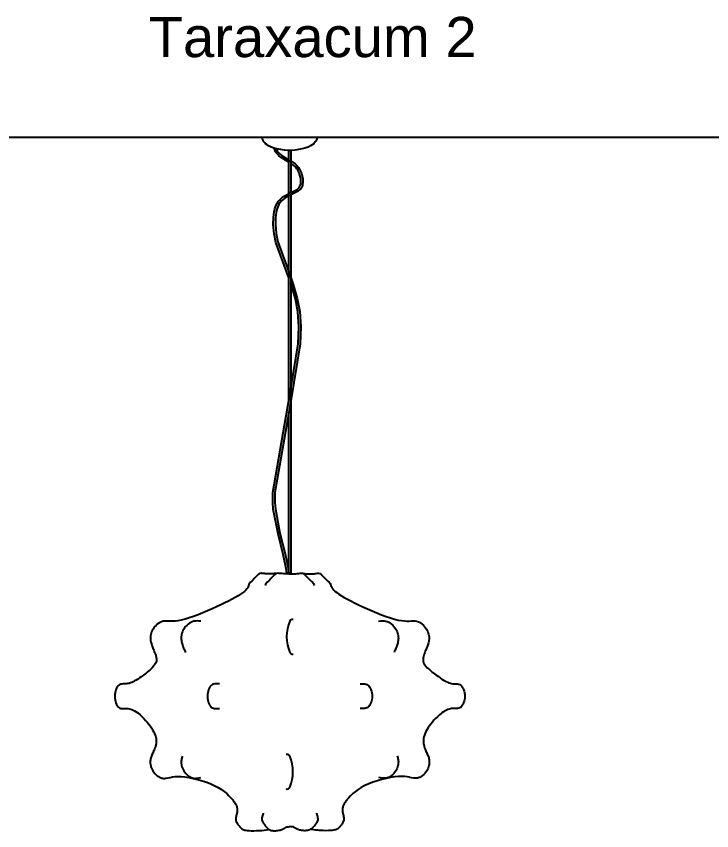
# Model space of a CAD drawing. Header units: millimetres. Extents: x 112 to 8820, y -2365 to 5002.
# Drawn here: x 5100 to 6828, y 2947 to 4972 of the extents above; entities that cross this region are included whole.
import ezdxf

# ---------------------------------------------------------------- set-up
doc = ezdxf.new("R2010")
doc.units = ezdxf.units.MM
doc.layers.add('FLOS', color=30, linetype='Continuous')
doc.styles.get("Standard").update_dxf_attribs({"font": 'arial.ttf'})

# ---------------------------------------------------------------- blocks, each defined once
blk = doc.blocks.new('TARAXACUM_2_EL')
for p, q in [((-6.8, 172.15), (-6.83, 172.45)), ((-6.83, 172.45), (-6.6, 172.45)), ((-6.78, 172.01), (-6.8, 172.15)), ((-6.6, 172.45), (-5.92, 172.45)), ((-5.92, 172.45), (-4.84, 172.45)), ((-4.84, 172.45), (-3.44, 172.45)), ((-3.44, 172.45), (-1.8, 172.45)), ((-1.8, 172.45), (-0.05, 172.45)), ((-0.05, 172.45), (1.71, 172.45)), ((1.71, 172.45), (3.34, 172.45)), ((3.34, 172.45), (4.74, 172.45)), ((4.74, 172.45), (5.82, 172.45)), ((5.82, 172.45), (6.5, 172.45)), ((6.5, 172.45), (6.73, 172.45)), ((6.7, 172.15), (6.68, 172.01)), ((6.73, 172.45), (6.7, 172.15)), ((-6.69, 171.74), (-6.78, 172.01)), ((-6.58, 171.48), (-6.69, 171.74)), ((-6.42, 171.24), (-6.58, 171.48)), ((-6.24, 171.02), (-6.42, 171.24)), ((-6.03, 170.81), (-6.24, 171.02)), ((-5.67, 170.52), (-6.03, 170.81)), ((-5.26, 170.27), (-5.67, 170.52)), ((-4.64, 169.97), (-5.26, 170.27)), ((5.16, 170.27), (4.54, 169.97)), ((5.57, 170.52), (5.16, 170.27)), ((5.93, 170.81), (5.57, 170.52)), ((6.14, 171.02), (5.93, 170.81)), ((6.33, 171.24), (6.14, 171.02)), ((6.48, 171.48), (6.33, 171.24)), ((6.6, 171.74), (6.48, 171.48)), ((6.68, 172.01), (6.6, 171.74)), ((-3.92, 169.72), (-4.64, 169.97)), ((-3.76, 169.25), (-3.92, 169.72)), ((-3.34, 169.56), (-3.92, 169.72)), ((-3.55, 168.82), (-3.76, 169.25)), ((-3.3, 168.44), (-3.55, 168.82)), ((-3.01, 168.09), (-3.3, 168.44)), ((-2.69, 167.79), (-3.01, 168.09)), ((0.22, 169.16), (-0.27, 169.16)), ((1.22, 169.21), (0.22, 169.16)), ((0.22, 169.16), (0.22, 166.52)), ((2.63, 169.41), (1.22, 169.21)), ((3.7, 169.68), (2.63, 169.41)), ((4.54, 169.97), (3.7, 169.68)), ((-2.18, 167.38), (-2.69, 167.79)), ((-0.68, 166.48), (-2.18, 167.38)), ((-0.27, 166.23), (-0.68, 166.48)), ((-0.27, 166.82), (-0.27, 166.23)), ((-0.27, 158.4), (-0.27, 166.23)), ((0.22, 166.52), (0.73, 166.21)), ((0.22, 166.52), (0.22, 165.93)), ((0.73, 166.21), (1.3, 165.78)), ((1.3, 165.78), (1.82, 165.29)), ((1.82, 165.29), (2.14, 164.9)), ((2.14, 164.9), (2.43, 164.47)), ((2.43, 164.47), (2.69, 163.99)), ((2.69, 163.99), (2.9, 163.45)), ((2.9, 163.45), (3.08, 162.85)), ((3.08, 162.85), (3.2, 162.19)), ((3.2, 162.19), (3.26, 161.54)), ((2.95, 160.01), (2.84, 159.81)), ((3.05, 160.22), (2.95, 160.01)), ((3.13, 160.45), (3.05, 160.22)), ((3.19, 160.7), (3.13, 160.45)), ((3.25, 161.23), (3.19, 160.7)), ((3.26, 161.54), (3.25, 161.23)), ((-1.54, 157.69), (-0.86, 158.1)), ((-0.86, 158.1), (-0.27, 158.4)), ((0.22, 158.65), (-0.27, 158.4)), ((0.22, 158.09), (-0.27, 157.84)), ((2.06, 159.02), (0.22, 158.09)), ((0.22, 158.09), (0.22, 137.56)), ((2.41, 159.3), (2.06, 159.02)), ((2.7, 159.62), (2.41, 159.3)), ((2.84, 159.81), (2.7, 159.62)), ((-3.45, 155.35), (-3.14, 155.96)), ((-3.14, 155.96), (-2.79, 156.5)), ((-2.79, 156.5), (-2.4, 156.96)), ((-2.4, 156.96), (-1.98, 157.35)), ((-1.98, 157.35), (-1.54, 157.69)), ((-3.91, 153.83), (-3.7, 154.64)), ((-3.7, 154.64), (-3.45, 155.35)), ((-4.1, 150.74), (-4.08, 152.42)), ((-4.08, 152.42), (-3.91, 153.83)), ((-3.88, 148.42), (-4.1, 150.74)), ((-3.45, 146.24), (-3.88, 148.42)), ((-0.27, 137.44), (-3.45, 146.24)), ((-0.27, 138.91), (-0.27, 137.44)), ((-0.27, 106.97), (-0.27, 137.44)), ((0.22, 137.56), (0.85, 135.82)), ((0.22, 137.56), (0.22, 136.09)), ((0.85, 135.82), (1.86, 132.34)), ((1.86, 132.34), (2.46, 129.05)), ((2.46, 129.05), (2.74, 125.31)), ((2.74, 125.31), (2.61, 121.02)), ((2.61, 121.02), (0.22, 106.87)), ((0.22, 109.88), (-0.27, 106.97)), ((-1.31, 100.79), (-0.27, 106.97)), ((0.22, 106.87), (-0.27, 103.97)), ((0.22, 106.87), (0.22, 63.85)), ((-4.2, 84.12), (-1.31, 100.79)), ((-4.24, 81.6), (-4.2, 84.12)), ((-4.1, 79.91), (-4.24, 81.6)), ((-2.93, 73.82), (-4.1, 79.91)), ((-1.63, 68.7), (-2.93, 73.82)), ((-0.86, 64.77), (-1.63, 68.7)), ((-8.5, 63.05), (-8.82, 62.73)), ((-8.18, 63.38), (-8.5, 63.05)), ((-7.86, 63.7), (-8.18, 63.38)), ((-7.54, 63.93), (-7.86, 63.7)), ((-7.47, 63.95), (-7.54, 63.93)), ((-7.13, 64), (-7.47, 63.95)), ((-7.12, 64), (-7.13, 64)), ((-7.13, 64), (-7.13, 64)), ((-6.93, 63.98), (-7.12, 64)), ((-6.6, 63.94), (-6.93, 63.98)), ((-6.35, 63.92), (-6.6, 63.94)), ((-6.26, 63.91), (-6.35, 63.92)), ((-6.15, 63.9), (-6.26, 63.91)), ((-5.89, 63.88), (-6.15, 63.9)), ((-5.62, 63.86), (-5.89, 63.88)), ((-5.36, 63.85), (-5.62, 63.86)), ((-5.1, 63.84), (-5.36, 63.85)), ((-4.84, 63.85), (-5.1, 63.84)), ((-4.57, 63.86), (-4.84, 63.85)), ((-4.36, 63.06), (-4.68, 62.73)), ((-4.31, 63.88), (-4.57, 63.86)), ((-4.04, 63.38), (-4.36, 63.06)), ((-4.05, 63.9), (-4.31, 63.88)), ((-3.79, 63.92), (-4.05, 63.9)), ((-3.72, 63.7), (-4.04, 63.38)), ((-3.53, 63.95), (-3.79, 63.92)), ((-3.39, 63.93), (-3.72, 63.7)), ((-3.27, 63.98), (-3.53, 63.95)), ((-3.32, 63.95), (-3.39, 63.93)), ((-2.98, 64), (-3.32, 63.95)), ((-2.98, 64), (-3.27, 63.98)), ((-2.97, 64), (-2.98, 64)), ((-2.98, 64), (-2.98, 64)), ((-2.79, 63.98), (-2.98, 64)), ((-2.98, 64), (-2.98, 64)), ((-2.98, 64), (-2.98, 64)), ((-2.63, 63.98), (-2.97, 64)), ((-2.26, 63.95), (-2.63, 63.98)), ((-1.9, 63.92), (-2.26, 63.95)), ((-1.52, 63.9), (-1.9, 63.92)), ((-1.15, 63.88), (-1.52, 63.9)), ((-0.78, 63.86), (-1.15, 63.88)), ((-0.76, 63.86), (-0.86, 64.77)), ((-0.41, 63.85), (-0.78, 63.86)), ((-0.27, 63.85), (-0.41, 63.85)), ((-0.27, 63.9), (0.22, 63.9)), ((0.22, 63.85), (0.37, 63.85)), ((0.37, 63.85), (0.74, 63.86)), ((0.74, 63.86), (1.11, 63.88)), ((1.11, 63.88), (1.48, 63.9)), ((1.48, 63.9), (1.85, 63.93)), ((1.85, 63.93), (2.22, 63.95)), ((2.22, 63.95), (2.59, 63.99)), ((2.59, 63.99), (2.93, 64)), ((2.75, 63.99), (2.94, 64)), ((2.93, 64), (2.93, 64)), ((2.93, 64), (2.94, 64)), ((2.94, 64), (3.23, 63.99)), ((2.94, 64), (2.94, 64)), ((2.94, 64), (2.94, 64)), ((2.94, 64), (3.28, 63.95)), ((3.23, 63.99), (3.49, 63.95)), ((3.28, 63.95), (3.35, 63.93)), ((3.35, 63.93), (3.68, 63.7)), ((3.49, 63.95), (3.75, 63.93)), ((3.68, 63.7), (4, 63.38)), ((3.75, 63.93), (4.01, 63.9)), ((4, 63.38), (4.32, 63.06)), ((4.01, 63.9), (4.27, 63.88)), ((4.27, 63.88), (4.53, 63.86)), ((4.32, 63.06), (4.64, 62.73)), ((4.53, 63.86), (4.79, 63.85)), ((4.79, 63.85), (5.06, 63.85)), ((5.06, 63.85), (5.32, 63.85)), ((5.32, 63.85), (5.58, 63.86)), ((5.58, 63.86), (5.84, 63.88)), ((5.84, 63.88), (6.11, 63.9)), ((6.11, 63.9), (6.22, 63.91)), ((6.22, 63.91), (6.31, 63.92)), ((6.31, 63.92), (6.56, 63.95)), ((6.56, 63.95), (6.89, 63.99)), ((6.89, 63.99), (7.08, 64)), ((7.08, 64), (7.08, 64)), ((7.08, 64), (7.09, 64)), ((7.09, 64), (7.42, 63.95)), ((7.42, 63.95), (7.49, 63.93)), ((7.49, 63.93), (7.82, 63.7)), ((7.82, 63.7), (8.14, 63.38)), ((8.14, 63.38), (8.46, 63.06)), ((8.46, 63.06), (8.78, 62.73)), ((-10.27, 60.84), (-10.33, 60.67)), ((-10.23, 60.93), (-10.27, 60.84)), ((-10.16, 61.18), (-10.23, 60.93)), ((-10.04, 61.45), (-10.16, 61.18)), ((-9.78, 61.75), (-10.04, 61.45)), ((-9.46, 62.08), (-9.78, 61.75)), ((-9.14, 62.4), (-9.46, 62.08)), ((-8.82, 62.73), (-9.14, 62.4)), ((-6.02, 61.19), (-6.09, 60.93)), ((-5.89, 61.45), (-6.02, 61.19)), ((-5.64, 61.76), (-5.89, 61.45)), ((-5.32, 62.08), (-5.64, 61.76)), ((-5, 62.41), (-5.32, 62.08)), ((-4.68, 62.73), (-5, 62.41)), ((4.64, 62.73), (4.96, 62.41)), ((4.96, 62.41), (5.28, 62.08)), ((5.28, 62.08), (5.6, 61.76)), ((5.6, 61.76), (5.85, 61.45)), ((5.85, 61.45), (5.98, 61.19)), ((5.98, 61.19), (6.05, 60.94)), ((8.78, 62.73), (9.1, 62.41)), ((9.1, 62.41), (9.42, 62.08)), ((9.42, 62.08), (9.74, 61.76)), ((9.74, 61.76), (10, 61.45)), ((10, 61.45), (10.12, 61.19)), ((10.12, 61.19), (10.19, 60.94)), ((10.19, 60.94), (10.23, 60.85)), ((10.23, 60.85), (10.29, 60.68)), ((-12.24, 58.8), (-12.86, 58.41)), ((-11.72, 59.17), (-12.24, 58.8)), ((-11.3, 59.5), (-11.72, 59.17)), ((-10.97, 59.81), (-11.3, 59.5)), ((-10.71, 60.1), (-10.97, 59.81)), ((-10.54, 60.31), (-10.71, 60.1)), ((-10.5, 60.37), (-10.54, 60.31)), ((-10.49, 60.39), (-10.5, 60.37)), ((-10.45, 60.47), (-10.49, 60.39)), ((-10.43, 60.49), (-10.45, 60.47)), ((-10.37, 60.61), (-10.43, 60.49)), ((-10.34, 60.65), (-10.37, 60.61)), ((-10.33, 60.67), (-10.34, 60.65)), ((10.29, 60.68), (10.3, 60.65)), ((10.3, 60.65), (10.33, 60.61)), ((10.33, 60.61), (10.4, 60.49)), ((10.4, 60.49), (10.41, 60.47)), ((10.41, 60.47), (10.45, 60.39)), ((10.45, 60.39), (10.47, 60.37)), ((10.47, 60.37), (10.51, 60.32)), ((10.51, 60.32), (10.67, 60.11)), ((10.67, 60.11), (10.93, 59.82)), ((10.93, 59.82), (11.26, 59.51)), ((11.26, 59.51), (11.69, 59.18)), ((11.69, 59.18), (12.21, 58.81)), ((12.21, 58.81), (12.82, 58.42)), ((-15.2, 57.1), (-16.13, 56.62)), ((-14.34, 57.55), (-15.2, 57.1)), ((-13.56, 57.99), (-14.34, 57.55)), ((-12.86, 58.41), (-13.56, 57.99)), ((12.82, 58.42), (13.52, 58)), ((13.52, 58), (14.3, 57.56)), ((14.3, 57.56), (15.16, 57.11)), ((15.16, 57.11), (16.1, 56.63)), ((-19.31, 55.13), (-20.47, 54.63)), ((-18.19, 55.63), (-19.31, 55.13)), ((-17.13, 56.13), (-18.19, 55.63)), ((-16.13, 56.62), (-17.13, 56.13)), ((16.1, 56.63), (17.1, 56.14)), ((17.1, 56.14), (18.16, 55.65)), ((18.16, 55.65), (19.28, 55.14)), ((19.28, 55.14), (20.43, 54.64)), ((-25.03, 52.89), (-26.05, 52.58)), ((-23.94, 53.26), (-25.03, 52.89)), ((-22.81, 53.68), (-23.94, 53.26)), ((-21.64, 54.14), (-22.81, 53.68)), ((-20.47, 54.63), (-21.64, 54.14)), ((20.43, 54.64), (21.61, 54.15)), ((21.61, 54.15), (22.77, 53.69)), ((22.77, 53.69), (23.91, 53.27)), ((23.91, 53.27), (25, 52.91)), ((25, 52.91), (26.02, 52.6)), ((-33.53, 50.74), (-33.78, 50.42)), ((-33.24, 51.05), (-33.53, 50.74)), ((-32.93, 51.33), (-33.24, 51.05)), ((-32.59, 51.58), (-32.93, 51.33)), ((-32.23, 51.79), (-32.59, 51.58)), ((-31.86, 51.95), (-32.23, 51.79)), ((-31.47, 52.07), (-31.86, 51.95)), ((-31.08, 52.12), (-31.47, 52.07)), ((-30.66, 52.13), (-31.08, 52.12)), ((-30.21, 52.12), (-30.66, 52.13)), ((-29.71, 52.11), (-30.21, 52.12)), ((-29.15, 52.1), (-29.71, 52.11)), ((-28.52, 52.13), (-29.15, 52.1)), ((-27.8, 52.21), (-28.52, 52.13)), ((-26.98, 52.35), (-27.8, 52.21)), ((-26.05, 52.58), (-26.98, 52.35)), ((-25.9, 50.75, 5.41), (-26.15, 50.43, 5.41)), ((-25.61, 51.05, 5.41), (-25.9, 50.75, 5.41)), ((-25.3, 51.33, 5.41), (-25.61, 51.05, 5.41)), ((-24.96, 51.58, 5.41), (-25.3, 51.33, 5.41)), ((-24.6, 51.79, 5.41), (-24.96, 51.58, 5.41)), ((-24.23, 51.96, 5.41), (-24.6, 51.79, 5.41)), ((-23.84, 52.07, 5.41), (-24.23, 51.96, 5.41)), ((-23.45, 52.13, 5.41), (-23.84, 52.07, 5.41)), ((-23.03, 52.14, 5.41), (-23.45, 52.13, 5.41)), ((-22.58, 52.13, 5.41), (-23.03, 52.14, 5.41)), ((-22.08, 52.11, 5.41), (-22.58, 52.13, 5.41)), ((22.04, 52.12, 5.41), (22.54, 52.14, 5.41)), ((22.54, 52.14, 5.41), (22.99, 52.15, 5.41)), ((22.99, 52.15, 5.41), (23.41, 52.14, 5.41)), ((23.41, 52.14, 5.41), (23.81, 52.09, 5.41)), ((23.81, 52.09, 5.41), (24.19, 51.97, 5.41)), ((24.19, 51.97, 5.41), (24.57, 51.81, 5.41)), ((24.57, 51.81, 5.41), (24.93, 51.6, 5.41)), ((24.93, 51.6, 5.41), (25.26, 51.35, 5.41)), ((25.26, 51.35, 5.41), (25.58, 51.07, 5.41)), ((25.58, 51.07, 5.41), (25.86, 50.76, 5.41)), ((25.86, 50.76, 5.41), (26.12, 50.45, 5.41)), ((26.02, 52.6), (26.95, 52.37)), ((26.95, 52.37), (27.76, 52.22)), ((27.76, 52.22), (28.48, 52.15)), ((28.48, 52.15), (29.11, 52.12)), ((29.11, 52.12), (29.67, 52.12)), ((29.67, 52.12), (30.17, 52.14)), ((30.17, 52.14), (30.63, 52.15)), ((30.63, 52.15), (31.04, 52.14)), ((31.04, 52.14), (31.44, 52.09)), ((31.44, 52.09), (31.82, 51.97)), ((31.82, 51.97), (32.2, 51.81)), ((32.2, 51.81), (32.56, 51.6)), ((32.56, 51.6), (32.89, 51.35)), ((32.89, 51.35), (33.21, 51.07)), ((33.21, 51.07), (33.49, 50.76)), ((33.49, 50.76), (33.75, 50.45)), ((-34.53, 48.8), (-34.59, 48.48)), ((-34.45, 49.12), (-34.53, 48.8)), ((-34.34, 49.45), (-34.45, 49.12)), ((-34.19, 49.77), (-34.34, 49.45)), ((-34, 50.1), (-34.19, 49.77)), ((-33.78, 50.42), (-34, 50.1)), ((-26.9, 48.81, 5.41), (-26.96, 48.49, 5.41)), ((-26.82, 49.13, 5.41), (-26.9, 48.81, 5.41)), ((-26.71, 49.45, 5.41), (-26.82, 49.13, 5.41)), ((-26.56, 49.78, 5.41), (-26.71, 49.45, 5.41)), ((-26.37, 50.1, 5.41), (-26.56, 49.78, 5.41)), ((-26.15, 50.43, 5.41), (-26.37, 50.1, 5.41)), ((26.12, 50.45, 5.41), (26.34, 50.12, 5.41)), ((26.34, 50.12, 5.41), (26.53, 49.79, 5.41)), ((26.53, 49.79, 5.41), (26.67, 49.47, 5.41)), ((26.67, 49.47, 5.41), (26.79, 49.14, 5.41)), ((26.79, 49.14, 5.41), (26.87, 48.82, 5.41)), ((26.87, 48.82, 5.41), (26.93, 48.51, 5.41)), ((33.75, 50.45), (33.97, 50.12)), ((33.97, 50.12), (34.16, 49.79)), ((34.16, 49.79), (34.3, 49.47)), ((34.3, 49.47), (34.42, 49.14)), ((34.42, 49.14), (34.5, 48.82)), ((34.5, 48.82), (34.56, 48.51)), ((-34.62, 48.17), (-34.63, 47.87)), ((-34.63, 47.87), (-34.62, 47.57)), ((-34.59, 48.48), (-34.62, 48.17)), ((-34.62, 47.57), (-34.59, 47.28)), ((-34.59, 47.28), (-34.54, 46.99)), ((-34.54, 46.99), (-34.48, 46.72)), ((-34.48, 46.72), (-34.41, 46.44)), ((-26.99, 48.18, 5.41), (-27, 47.87, 5.41)), ((-27, 47.87, 5.41), (-26.99, 47.57, 5.41)), ((-26.96, 48.49, 5.41), (-26.99, 48.18, 5.41)), ((-26.99, 47.57, 5.41), (-26.96, 47.28, 5.41)), ((-26.96, 47.28, 5.41), (-26.91, 47, 5.41)), ((-26.91, 47, 5.41), (-26.85, 46.72, 5.41)), ((-26.85, 46.72, 5.41), (-26.78, 46.45, 5.41)), ((26.82, 46.74, 5.41), (26.75, 46.47, 5.41)), ((26.88, 47.02, 5.41), (26.82, 46.74, 5.41)), ((26.93, 47.3, 5.41), (26.88, 47.02, 5.41)), ((26.93, 48.51, 5.41), (26.96, 48.19, 5.41)), ((26.96, 47.59, 5.41), (26.93, 47.3, 5.41)), ((26.96, 48.19, 5.41), (26.97, 47.89, 5.41)), ((26.97, 47.89, 5.41), (26.96, 47.59, 5.41)), ((34.45, 46.74), (34.38, 46.47)), ((34.51, 47.02), (34.45, 46.74)), ((34.56, 47.3), (34.51, 47.02)), ((34.56, 48.51), (34.59, 48.19)), ((34.59, 47.59), (34.56, 47.3)), ((34.59, 48.19), (34.6, 47.89)), ((34.6, 47.89), (34.59, 47.59)), ((-34.41, 46.44), (-34.32, 46.18)), ((-34.32, 46.18), (-34.23, 45.91)), ((-34.23, 45.91), (-34.13, 45.65)), ((-34.13, 45.65), (-34.02, 45.39)), ((-34.02, 45.39), (-33.91, 45.12)), ((-33.91, 45.12), (-33.8, 44.86)), ((-33.8, 44.86), (-33.68, 44.58)), ((-33.68, 44.58), (-33.57, 44.29)), ((-26.78, 46.45, 5.41), (-26.69, 46.18, 5.41)), ((-26.69, 46.18, 5.41), (-26.6, 45.92, 5.41)), ((-26.6, 45.92, 5.41), (-26.5, 45.65, 5.41)), ((-26.5, 45.65, 5.41), (-26.39, 45.39, 5.41)), ((-26.39, 45.39, 5.41), (-26.28, 45.13, 5.41)), ((-26.28, 45.13, 5.41), (-26.17, 44.86, 5.41)), ((-26.17, 44.86, 5.41), (-26.05, 44.59, 5.41)), ((-26.05, 44.59, 5.41), (-25.94, 44.3, 5.41)), ((26.02, 44.6, 5.41), (25.91, 44.31, 5.41)), ((26.14, 44.88, 5.41), (26.02, 44.6, 5.41)), ((26.25, 45.15, 5.41), (26.14, 44.88, 5.41)), ((26.36, 45.41, 5.41), (26.25, 45.15, 5.41)), ((26.47, 45.67, 5.41), (26.36, 45.41, 5.41)), ((26.57, 45.93, 5.41), (26.47, 45.67, 5.41)), ((26.66, 46.2, 5.41), (26.57, 45.93, 5.41)), ((26.75, 46.47, 5.41), (26.66, 46.2, 5.41)), ((33.65, 44.6), (33.54, 44.31)), ((33.77, 44.88), (33.65, 44.6)), ((33.88, 45.15), (33.77, 44.88)), ((33.99, 45.41), (33.88, 45.15)), ((34.1, 45.67), (33.99, 45.41)), ((34.2, 45.93), (34.1, 45.67)), ((34.29, 46.2), (34.2, 45.93)), ((34.38, 46.47), (34.29, 46.2)), ((-33.57, 44.29), (-33.45, 43.99)), ((-33.45, 43.99), (-33.43, 43.93)), ((-33.43, 43.93), (-33.34, 43.66)), ((-33.34, 43.66), (-33.34, 43.65)), ((-33.34, 43.65), (-33.3, 43.49)), ((-33.3, 43.49), (-33.28, 43.43)), ((-33.28, 43.43), (-33.23, 43.24)), ((-33.23, 43.24), (-33.18, 43.01)), ((-33.18, 43.01), (-33.15, 42.74)), ((-33.15, 42.74), (-33.13, 42.45)), ((33.12, 42.76), (33.11, 42.47)), ((33.15, 43.03), (33.12, 42.76)), ((33.2, 43.26), (33.15, 43.03)), ((33.25, 43.45), (33.2, 43.26)), ((33.27, 43.52), (33.25, 43.45)), ((33.31, 43.67), (33.27, 43.52)), ((33.32, 43.68), (33.31, 43.67)), ((33.4, 43.95), (33.32, 43.68)), ((33.43, 44.02), (33.4, 43.95)), ((33.54, 44.31), (33.43, 44.02)), ((-34.19, 40.51), (-34.46, 40.25)), ((-33.86, 40.87), (-34.19, 40.51)), ((-33.6, 41.2), (-33.86, 40.87)), ((-33.43, 41.45), (-33.6, 41.2)), ((-33.28, 41.7), (-33.43, 41.45)), ((-33.21, 41.86), (-33.28, 41.7)), ((-33.18, 41.98), (-33.21, 41.86)), ((-33.15, 42.14), (-33.18, 41.98)), ((-33.13, 42.45), (-33.15, 42.14)), ((33.11, 42.47), (33.12, 42.17)), ((33.12, 42.17), (33.15, 42)), ((33.15, 42), (33.18, 41.88)), ((33.18, 41.88), (33.26, 41.73)), ((33.26, 41.73), (33.4, 41.47)), ((33.4, 41.47), (33.57, 41.22)), ((33.57, 41.22), (33.83, 40.89)), ((33.83, 40.89), (34.16, 40.53)), ((34.16, 40.53), (34.43, 40.27)), ((-36.58, 38.54), (-36.94, 38.28)), ((-36.39, 38.68), (-36.58, 38.54)), ((-35.93, 39.03), (-36.39, 38.68)), ((-35.73, 39.19), (-35.93, 39.03)), ((-35.42, 39.43), (-35.73, 39.19)), ((-34.98, 39.79), (-35.42, 39.43)), ((-34.72, 40.02), (-34.98, 39.79)), ((-34.46, 40.25), (-34.72, 40.02)), ((34.43, 40.27), (34.69, 40.04)), ((34.69, 40.04), (34.95, 39.81)), ((34.95, 39.81), (35.4, 39.45)), ((35.4, 39.45), (35.7, 39.21)), ((35.7, 39.21), (35.91, 39.05)), ((35.91, 39.05), (36.37, 38.7)), ((36.37, 38.7), (36.55, 38.56)), ((36.55, 38.56), (36.91, 38.3)), ((-41.72, 36.47), (-41.98, 36.42)), ((-41.44, 36.5), (-41.72, 36.47)), ((-41.42, 36.5), (-41.44, 36.5)), ((-41.13, 36.51), (-41.42, 36.5)), ((-40.84, 36.51), (-41.13, 36.51)), ((-40.54, 36.53), (-40.84, 36.51)), ((-40.22, 36.57), (-40.54, 36.53)), ((-39.92, 36.63), (-40.22, 36.57)), ((-39.58, 36.74), (-39.92, 36.63)), ((-39.26, 36.87), (-39.58, 36.74)), ((-38.91, 37.03), (-39.26, 36.87)), ((-38.56, 37.22), (-38.91, 37.03)), ((-38.19, 37.44), (-38.56, 37.22)), ((-37.79, 37.69), (-38.19, 37.44)), ((-37.55, 37.85), (-37.79, 37.69)), ((-37.37, 37.97), (-37.55, 37.85)), ((-36.94, 38.28), (-37.37, 37.97)), ((-18.67, 36.49, 5.41), (-18.93, 36.44, 5.41)), ((-18.39, 36.51, 5.41), (-18.67, 36.49, 5.41)), ((-18.37, 36.51, 5.41), (-18.39, 36.51, 5.41)), ((-18.09, 36.52, 5.41), (-18.37, 36.51, 5.41)), ((-17.79, 36.53, 5.41), (-18.09, 36.52, 5.41)), ((-17.49, 36.54, 5.41), (-17.79, 36.53, 5.41)), ((17.47, 36.55, 5.41), (17.77, 36.54, 5.41)), ((17.77, 36.54, 5.41), (18.06, 36.53, 5.41)), ((18.06, 36.53, 5.41), (18.35, 36.52, 5.41)), ((18.35, 36.52, 5.41), (18.37, 36.52, 5.41)), ((18.37, 36.52, 5.41), (18.65, 36.5, 5.41)), ((18.65, 36.5, 5.41), (18.91, 36.45, 5.41)), ((36.91, 38.3), (37.35, 37.99)), ((37.35, 37.99), (37.53, 37.87)), ((37.53, 37.87), (37.77, 37.71)), ((37.77, 37.71), (38.16, 37.46)), ((38.16, 37.46), (38.54, 37.24)), ((38.54, 37.24), (38.88, 37.06)), ((38.88, 37.06), (39.24, 36.89)), ((39.24, 36.89), (39.56, 36.77)), ((39.56, 36.77), (39.89, 36.66)), ((39.89, 36.66), (40.2, 36.59)), ((40.2, 36.59), (40.52, 36.55)), ((40.52, 36.55), (40.82, 36.54)), ((40.82, 36.54), (41.11, 36.53)), ((41.11, 36.53), (41.4, 36.52)), ((41.4, 36.52), (41.42, 36.52)), ((41.42, 36.52), (41.69, 36.5)), ((41.69, 36.5), (41.96, 36.45)), ((-43.35, 34.67), (-43.44, 34.26)), ((-43.23, 35.05), (-43.35, 34.67)), ((-43.07, 35.4), (-43.23, 35.05)), ((-42.9, 35.71), (-43.07, 35.4)), ((-42.7, 35.98), (-42.9, 35.71)), ((-42.48, 36.18), (-42.7, 35.98)), ((-42.24, 36.33), (-42.48, 36.18)), ((-42, 36.42), (-42.24, 36.33)), ((-41.98, 36.42), (-42, 36.42)), ((-20.3, 34.68, 5.41), (-20.4, 34.27, 5.41)), ((-20.18, 35.06, 5.41), (-20.3, 34.68, 5.41)), ((-20.03, 35.42, 5.41), (-20.18, 35.06, 5.41)), ((-19.85, 35.73, 5.41), (-20.03, 35.42, 5.41)), ((-19.65, 35.99, 5.41), (-19.85, 35.73, 5.41)), ((-19.43, 36.2, 5.41), (-19.65, 35.99, 5.41)), ((-19.2, 36.34, 5.41), (-19.43, 36.2, 5.41)), ((-18.95, 36.43, 5.41), (-19.2, 36.34, 5.41)), ((-18.93, 36.44, 5.41), (-18.95, 36.43, 5.41)), ((18.91, 36.45, 5.41), (18.92, 36.45, 5.41)), ((18.92, 36.45, 5.41), (19.17, 36.35, 5.41)), ((19.17, 36.35, 5.41), (19.41, 36.21, 5.41)), ((19.41, 36.21, 5.41), (19.63, 36.01, 5.41)), ((19.63, 36.01, 5.41), (19.83, 35.74, 5.41)), ((19.83, 35.74, 5.41), (20, 35.43, 5.41)), ((20, 35.43, 5.41), (20.16, 35.08, 5.41)), ((20.16, 35.08, 5.41), (20.28, 34.69, 5.41)), ((20.28, 34.69, 5.41), (20.37, 34.29, 5.41)), ((41.96, 36.45), (41.97, 36.45)), ((41.97, 36.45), (42.22, 36.35)), ((42.22, 36.35), (42.46, 36.21)), ((42.46, 36.21), (42.67, 36.01)), ((42.67, 36.01), (42.87, 35.74)), ((42.87, 35.74), (43.05, 35.43)), ((43.05, 35.43), (43.2, 35.08)), ((43.2, 35.08), (43.33, 34.69)), ((43.33, 34.69), (43.42, 34.29)), ((-43.5, 33.83), (-43.52, 33.4)), ((-43.52, 33.4), (-43.5, 32.97)), ((-43.44, 34.26), (-43.5, 33.83)), ((-43.5, 32.97), (-43.44, 32.54)), ((-43.44, 32.54), (-43.35, 32.14)), ((-20.45, 33.85, 5.41), (-20.47, 33.42, 5.41)), ((-20.47, 33.42, 5.41), (-20.45, 32.98, 5.41)), ((-20.4, 34.27, 5.41), (-20.45, 33.85, 5.41)), ((-20.45, 32.98, 5.41), (-20.39, 32.56, 5.41)), ((-20.39, 32.56, 5.41), (-20.3, 32.15, 5.41)), ((20.37, 32.57, 5.41), (20.28, 32.17, 5.41)), ((20.37, 34.29, 5.41), (20.43, 33.86, 5.41)), ((20.43, 33, 5.41), (20.37, 32.57, 5.41)), ((20.43, 33.86, 5.41), (20.45, 33.43, 5.41)), ((20.45, 33.43, 5.41), (20.43, 33, 5.41)), ((43.42, 32.57), (43.33, 32.17)), ((43.42, 34.29), (43.48, 33.86)), ((43.48, 33), (43.42, 32.57)), ((43.48, 33.86), (43.5, 33.43)), ((43.5, 33.43), (43.48, 33)), ((-43.35, 32.14), (-43.22, 31.75)), ((-43.22, 31.75), (-43.07, 31.4)), ((-43.07, 31.4), (-42.89, 31.09)), ((-42.89, 31.09), (-42.69, 30.83)), ((-42.69, 30.83), (-42.48, 30.63)), ((-42.48, 30.63), (-42.24, 30.5)), ((-42.24, 30.5), (-41.99, 30.41)), ((-41.99, 30.41), (-41.73, 30.37)), ((-20.3, 32.15, 5.41), (-20.18, 31.77, 5.41)), ((-20.18, 31.77, 5.41), (-20.02, 31.42, 5.41)), ((-20.02, 31.42, 5.41), (-19.85, 31.11, 5.41)), ((-19.85, 31.11, 5.41), (-19.65, 30.85, 5.41)), ((-19.65, 30.85, 5.41), (-19.43, 30.65, 5.41)), ((-19.43, 30.65, 5.41), (-19.19, 30.51, 5.41)), ((-19.19, 30.51, 5.41), (-18.94, 30.43, 5.41)), ((-18.94, 30.43, 5.41), (-18.68, 30.39, 5.41)), ((-18.68, 30.39, 5.41), (-18.66, 30.39, 5.41)), ((-18.66, 30.39, 5.41), (-18.57, 30.38, 5.41)), ((-18.57, 30.38, 5.41), (-18.4, 30.37, 5.41)), ((-18.35, 30.37, 5.41), (-18.06, 30.38, 5.41)), ((-18.06, 30.38, 5.41), (-18.05, 30.38, 5.41)), ((-18.05, 30.38, 5.41), (-17.76, 30.39, 5.41)), ((-17.76, 30.39, 5.41), (-17.5, 30.39, 5.41)), ((17.74, 30.4, 5.41), (17.48, 30.4, 5.41)), ((18.03, 30.39, 5.41), (17.74, 30.4, 5.41)), ((18.05, 30.39, 5.41), (18.03, 30.39, 5.41)), ((18.33, 30.39, 5.41), (18.05, 30.39, 5.41)), ((18.35, 30.39, 5.41), (18.33, 30.39, 5.41)), ((18.37, 30.39, 5.41), (18.35, 30.39, 5.41)), ((18.38, 30.39, 5.41), (18.37, 30.39, 5.41)), ((18.55, 30.39, 5.41), (18.38, 30.39, 5.41)), ((18.65, 30.4, 5.41), (18.55, 30.39, 5.41)), ((18.66, 30.4, 5.41), (18.65, 30.4, 5.41)), ((18.92, 30.44, 5.41), (18.66, 30.4, 5.41)), ((19.17, 30.52, 5.41), (18.92, 30.44, 5.41)), ((19.41, 30.66, 5.41), (19.17, 30.52, 5.41)), ((19.63, 30.86, 5.41), (19.41, 30.66, 5.41)), ((19.83, 31.12, 5.41), (19.63, 30.86, 5.41)), ((20, 31.43, 5.41), (19.83, 31.12, 5.41)), ((20.16, 31.78, 5.41), (20, 31.43, 5.41)), ((20.28, 32.17, 5.41), (20.16, 31.78, 5.41)), ((40.22, 30.38), (39.91, 30.33)), ((40.53, 30.4), (40.22, 30.38)), ((40.79, 30.4), (40.53, 30.4)), ((41.07, 30.39), (40.79, 30.4)), ((41.09, 30.39), (41.07, 30.39)), ((41.38, 30.39), (41.09, 30.39)), ((41.39, 30.39), (41.38, 30.39)), ((41.42, 30.39), (41.39, 30.39)), ((41.43, 30.39), (41.42, 30.39)), ((41.6, 30.39), (41.43, 30.39)), ((41.69, 30.4), (41.6, 30.39)), ((41.71, 30.4), (41.69, 30.4)), ((41.97, 30.44), (41.71, 30.4)), ((42.22, 30.52), (41.97, 30.44)), ((42.46, 30.66), (42.22, 30.52)), ((42.67, 30.86), (42.46, 30.66)), ((42.87, 31.12), (42.67, 30.86)), ((43.05, 31.43), (42.87, 31.12)), ((43.2, 31.78), (43.05, 31.43)), ((43.33, 32.17), (43.2, 31.78)), ((-41.73, 30.37), (-41.71, 30.37)), ((-41.71, 30.37), (-41.61, 30.37)), ((-41.61, 30.37), (-41.45, 30.36)), ((-41.45, 30.36), (-41.44, 30.36)), ((-41.44, 30.36), (-41.41, 30.36)), ((-41.41, 30.36), (-41.4, 30.36)), ((-41.4, 30.36), (-41.11, 30.36)), ((-41.11, 30.36), (-41.09, 30.36)), ((-41.09, 30.36), (-40.81, 30.37)), ((-40.81, 30.37), (-40.55, 30.37)), ((-40.55, 30.37), (-40.24, 30.35)), ((-40.24, 30.35), (-39.93, 30.3)), ((-39.93, 30.3), (-39.6, 30.22)), ((-39.6, 30.22), (-39.27, 30.11)), ((-39.27, 30.11), (-38.94, 29.97)), ((-38.94, 29.97), (-38.59, 29.79)), ((-38.59, 29.79), (-38.56, 29.77)), ((-38.56, 29.77), (-38.21, 29.56)), ((-38.21, 29.56), (-38.18, 29.54)), ((-38.18, 29.54), (-37.78, 29.26)), ((-37.78, 29.26), (-37.69, 29.19)), ((-37.69, 29.19), (-37.2, 28.79)), ((-37.2, 28.79), (-36.7, 28.31)), ((-18.4, 30.37, 5.41), (-18.39, 30.37, 5.41)), ((-18.39, 30.37, 5.41), (-18.36, 30.37, 5.41)), ((-18.36, 30.37, 5.41), (-18.35, 30.37, 5.41)), ((37.18, 28.81), (36.68, 28.34)), ((37.67, 29.22), (37.18, 28.81)), ((37.76, 29.29), (37.67, 29.22)), ((38.16, 29.57), (37.76, 29.29)), ((38.19, 29.59), (38.16, 29.57)), ((38.54, 29.8), (38.19, 29.59)), ((38.57, 29.81), (38.54, 29.8)), ((38.92, 29.99), (38.57, 29.81)), ((39.26, 30.13), (38.92, 29.99)), ((39.58, 30.25), (39.26, 30.13)), ((39.91, 30.33), (39.58, 30.25)), ((-36.7, 28.31), (-36.26, 27.87)), ((-36.26, 27.87), (-35.85, 27.43)), ((-35.85, 27.43), (-35.47, 26.98)), ((-35.47, 26.98), (-35.07, 26.5)), ((-35.07, 26.5), (-34.73, 26.05)), ((35.05, 26.52), (34.71, 26.07)), ((35.45, 27.01), (35.05, 26.52)), ((35.83, 27.45), (35.45, 27.01)), ((36.24, 27.9), (35.83, 27.45)), ((36.68, 28.34), (36.24, 27.9)), ((-34.73, 26.05), (-34.41, 25.61)), ((-34.41, 25.61), (-34.09, 25.09)), ((-34.09, 25.09), (-33.85, 24.64)), ((-33.85, 24.64), (-33.64, 24.19)), ((33.83, 24.66), (33.62, 24.21)), ((34.08, 25.11), (33.83, 24.66)), ((34.4, 25.63), (34.08, 25.11)), ((34.71, 26.07), (34.4, 25.63)), ((-33.64, 24.19), (-33.46, 23.76)), ((-33.46, 23.76), (-33.34, 23.33)), ((-33.34, 23.33), (-33.25, 22.93)), ((-33.25, 22.93), (-33.21, 22.55)), ((-33.21, 22.55), (-33.19, 22.19)), ((33.19, 22.57), (33.18, 22.21)), ((33.24, 22.95), (33.19, 22.57)), ((33.32, 23.36), (33.24, 22.95)), ((33.45, 23.78), (33.32, 23.36)), ((33.62, 24.21), (33.45, 23.78)), ((-33.62, 20.28), (-33.74, 19.99)), ((-33.51, 20.58), (-33.62, 20.28)), ((-33.5, 20.62), (-33.51, 20.58)), ((-33.4, 20.93), (-33.5, 20.62)), ((-33.37, 21.04), (-33.4, 20.93)), ((-33.31, 21.26), (-33.37, 21.04)), ((-33.28, 21.36), (-33.31, 21.26)), ((-33.24, 21.6), (-33.28, 21.36)), ((-33.2, 21.87), (-33.24, 21.6)), ((-33.19, 22.19), (-33.2, 21.87)), ((33.18, 22.21), (33.19, 21.89)), ((33.19, 21.89), (33.22, 21.62)), ((33.22, 21.62), (33.27, 21.38)), ((33.27, 21.38), (33.29, 21.28)), ((33.29, 21.28), (33.35, 21.06)), ((33.35, 21.06), (33.38, 20.96)), ((33.38, 20.96), (33.49, 20.64)), ((33.49, 20.64), (33.5, 20.61)), ((33.5, 20.61), (33.61, 20.3)), ((33.61, 20.3), (33.73, 20.02)), ((-34.46, 18.32), (-34.53, 18.09)), ((-34.38, 18.55), (-34.46, 18.32)), ((-34.29, 18.78), (-34.38, 18.55)), ((-34.19, 19.01), (-34.29, 18.78)), ((-34.08, 19.24), (-34.19, 19.01)), ((-33.97, 19.48), (-34.08, 19.24)), ((-33.85, 19.73), (-33.97, 19.48)), ((-33.74, 19.99), (-33.85, 19.73)), ((-26.76, 18.33), (-26.83, 18.09)), ((-26.68, 18.55), (-26.76, 18.33)), ((26.66, 18.57), (26.75, 18.34)), ((26.75, 18.34), (26.82, 18.11)), ((33.73, 20.02), (33.84, 19.75)), ((33.84, 19.75), (33.96, 19.5)), ((33.96, 19.5), (34.07, 19.26)), ((34.07, 19.26), (34.17, 19.03)), ((34.17, 19.03), (34.27, 18.8)), ((34.27, 18.8), (34.37, 18.57)), ((34.37, 18.57), (34.45, 18.34)), ((34.45, 18.34), (34.52, 18.11)), ((-34.67, 17.34), (-34.68, 17.06)), ((-34.68, 17.06), (-34.67, 16.77)), ((-34.64, 17.6), (-34.67, 17.34)), ((-34.67, 16.77), (-34.64, 16.47)), ((-34.59, 17.85), (-34.64, 17.6)), ((-34.64, 16.47), (-34.58, 16.16)), ((-34.53, 18.09), (-34.59, 17.85)), ((-26.97, 17.34), (-26.98, 17.07)), ((-26.98, 17.07), (-26.97, 16.78)), ((-26.94, 17.6), (-26.97, 17.34)), ((-26.97, 16.78), (-26.94, 16.48)), ((-26.89, 17.85), (-26.94, 17.6)), ((-26.94, 16.48), (-26.88, 16.17)), ((-26.83, 18.09), (-26.89, 17.85)), ((26.82, 18.11), (26.88, 17.87)), ((26.93, 16.49), (26.87, 16.19)), ((26.88, 17.87), (26.93, 17.62)), ((26.93, 17.62), (26.96, 17.36)), ((26.96, 16.79), (26.93, 16.49)), ((26.96, 17.36), (26.97, 17.08)), ((26.97, 17.08), (26.96, 16.79)), ((34.52, 18.11), (34.58, 17.87)), ((34.63, 16.49), (34.57, 16.19)), ((34.58, 17.87), (34.63, 17.62)), ((34.63, 17.62), (34.66, 17.36)), ((34.66, 16.79), (34.63, 16.49)), ((34.66, 17.36), (34.67, 17.08)), ((34.67, 17.08), (34.66, 16.79)), ((-34.58, 16.16), (-34.5, 15.85)), ((-34.5, 15.85), (-34.38, 15.52)), ((-34.38, 15.52), (-34.24, 15.2)), ((-34.24, 15.2), (-34.05, 14.87)), ((-34.05, 14.87), (-33.83, 14.55)), ((-33.83, 14.55), (-33.58, 14.23)), ((-33.58, 14.23), (-33.29, 13.93)), ((-26.88, 16.17), (-26.8, 15.85)), ((-26.8, 15.85), (-26.68, 15.53)), ((-26.68, 15.53), (-26.53, 15.2)), ((-26.53, 15.2), (-26.35, 14.88)), ((-26.35, 14.88), (-26.13, 14.55)), ((-26.13, 14.55), (-25.87, 14.24)), ((-25.87, 14.24), (-25.59, 13.94)), ((25.86, 14.25), (25.58, 13.96)), ((26.12, 14.57), (25.86, 14.25)), ((26.34, 14.9), (26.12, 14.57)), ((26.53, 15.22), (26.34, 14.9)), ((26.67, 15.55), (26.53, 15.22)), ((26.79, 15.87), (26.67, 15.55)), ((26.87, 16.19), (26.79, 15.87)), ((33.57, 14.25), (33.28, 13.96)), ((33.82, 14.57), (33.57, 14.25)), ((34.04, 14.9), (33.82, 14.57)), ((34.23, 15.22), (34.04, 14.9)), ((34.38, 15.55), (34.23, 15.22)), ((34.49, 15.87), (34.38, 15.55)), ((34.57, 16.19), (34.49, 15.87)), ((-33.29, 13.93), (-32.97, 13.66)), ((-32.97, 13.66), (-32.64, 13.43)), ((-32.64, 13.43), (-32.28, 13.24)), ((-32.28, 13.24), (-32.19, 13.2)), ((-32.19, 13.2), (-32.01, 13.13)), ((-32.01, 13.13), (-31.93, 13.11)), ((-31.93, 13.11), (-31.9, 13.1)), ((-31.9, 13.1), (-31.88, 13.09)), ((-31.88, 13.09), (-31.78, 13.06)), ((-31.78, 13.06), (-31.56, 13.02)), ((-31.56, 13.02), (-31.33, 13)), ((-31.33, 13), (-31.18, 13)), ((-31.18, 13), (-31.03, 13.01)), ((-31.03, 13.01), (-30.89, 13.04)), ((-30.89, 13.04), (-30.83, 13.05)), ((-30.83, 13.05), (-30.7, 13.07)), ((-30.7, 13.07), (-30.25, 13.15)), ((-30.25, 13.15), (-29.83, 13.24)), ((-29.83, 13.24), (-29.75, 13.25)), ((-29.75, 13.25), (-29.19, 13.35)), ((-29.19, 13.35), (-28.56, 13.43)), ((-28.56, 13.43), (-27.84, 13.47)), ((-27.84, 13.47), (-27.01, 13.46)), ((-27.01, 13.46), (-26.08, 13.37)), ((-26.08, 13.37), (-25.06, 13.21)), ((-25.59, 13.94), (-25.27, 13.67)), ((-25.27, 13.67), (-24.93, 13.43)), ((-25.06, 13.21), (-23.98, 13)), ((-24.93, 13.43), (-24.58, 13.24)), ((-24.58, 13.24), (-24.49, 13.21)), ((-24.49, 13.21), (-24.31, 13.14)), ((-24.31, 13.14), (-24.23, 13.11)), ((-24.23, 13.11), (-24.2, 13.1)), ((-24.2, 13.1), (-24.18, 13.1)), ((-24.18, 13.1), (-24.08, 13.07)), ((-24.08, 13.07), (-23.85, 13.02)), ((-23.98, 13), (-22.87, 12.72)), ((-23.85, 13.02), (-23.63, 13)), ((-23.63, 13), (-23.48, 13)), ((-23.48, 13), (-23.33, 13.02)), ((-23.33, 13.02), (-23.19, 13.04)), ((-23.19, 13.04), (-23.13, 13.06)), ((-23.13, 13.06), (-23, 13.07)), ((-23, 13.07), (-22.55, 13.16)), ((-22.87, 12.72), (-21.75, 12.4)), ((-22.55, 13.16), (-22.13, 13.24)), ((-21.75, 12.4), (-20.66, 12.03)), ((21.75, 12.41), (20.65, 12.04)), ((22.86, 12.74), (21.75, 12.41)), ((22.54, 13.17), (22.12, 13.26)), ((22.99, 13.09), (22.54, 13.17)), ((23.97, 13.01), (22.86, 12.74)), ((23.12, 13.07), (22.99, 13.09)), ((23.18, 13.06), (23.12, 13.07)), ((23.32, 13.03), (23.18, 13.06)), ((23.47, 13.02), (23.32, 13.03)), ((23.62, 13.02), (23.47, 13.02)), ((23.85, 13.04), (23.62, 13.02)), ((24.07, 13.08), (23.85, 13.04)), ((25.05, 13.23), (23.97, 13.01)), ((24.17, 13.11), (24.07, 13.08)), ((24.19, 13.12), (24.17, 13.11)), ((24.22, 13.13), (24.19, 13.12)), ((24.3, 13.15), (24.22, 13.13)), ((24.48, 13.22), (24.3, 13.15)), ((24.57, 13.26), (24.48, 13.22)), ((24.93, 13.45), (24.57, 13.26)), ((25.26, 13.68), (24.93, 13.45)), ((26.07, 13.39), (25.05, 13.23)), ((25.58, 13.96), (25.26, 13.68)), ((27.01, 13.48), (26.07, 13.39)), ((27.83, 13.49), (27.01, 13.48)), ((28.55, 13.45), (27.83, 13.49)), ((29.18, 13.37), (28.55, 13.45)), ((29.74, 13.27), (29.18, 13.37)), ((29.83, 13.26), (29.74, 13.27)), ((30.24, 13.17), (29.83, 13.26)), ((30.7, 13.09), (30.24, 13.17)), ((30.82, 13.07), (30.7, 13.09)), ((30.88, 13.06), (30.82, 13.07)), ((31.03, 13.03), (30.88, 13.06)), ((31.17, 13.02), (31.03, 13.03)), ((31.32, 13.02), (31.17, 13.02)), ((31.55, 13.04), (31.32, 13.02)), ((31.77, 13.08), (31.55, 13.04)), ((31.88, 13.11), (31.77, 13.08)), ((31.9, 13.12), (31.88, 13.11)), ((31.93, 13.13), (31.9, 13.12)), ((32, 13.15), (31.93, 13.13)), ((32.18, 13.22), (32, 13.15)), ((32.27, 13.26), (32.18, 13.22)), ((32.63, 13.45), (32.27, 13.26)), ((32.97, 13.68), (32.63, 13.45)), ((33.28, 13.96), (32.97, 13.68)), ((-20.66, 12.03), (-19.61, 11.62)), ((-19.61, 11.62), (-18.64, 11.19)), ((-18.64, 11.19), (-17.78, 10.72)), ((-17.78, 10.72), (-17, 10.24)), ((-17, 10.24), (-16.3, 9.73)), ((16.99, 10.25), (16.3, 9.74)), ((17.77, 10.73), (16.99, 10.25)), ((18.64, 11.2), (17.77, 10.73)), ((19.61, 11.64), (18.64, 11.2)), ((20.65, 12.04), (19.61, 11.64)), ((-16.3, 9.73), (-15.68, 9.21)), ((-15.68, 9.21), (-15.12, 8.67)), ((-15.12, 8.67), (-14.59, 8.11)), ((-14.59, 8.11), (-14.19, 7.63)), ((14.59, 8.12), (14.19, 7.64)), ((15.11, 8.68), (14.59, 8.12)), ((15.67, 9.22), (15.11, 8.68)), ((16.3, 9.74), (15.67, 9.22)), ((-14.19, 7.63), (-14.08, 7.49)), ((-14.08, 7.49), (-13.86, 7.19)), ((-13.86, 7.19), (-13.73, 7)), ((-13.73, 7), (-13.68, 6.92)), ((-13.68, 6.92), (-13.53, 6.67)), ((-13.53, 6.67), (-13.42, 6.47)), ((-13.42, 6.47), (-13.4, 6.42)), ((-13.4, 6.42), (-13.37, 6.37)), ((-13.37, 6.37), (-13.27, 6.15)), ((-13.27, 6.15), (-13.21, 5.99)), ((13.27, 6.16), (13.2, 6)), ((13.37, 6.38), (13.27, 6.16)), ((13.39, 6.43), (13.37, 6.38)), ((13.42, 6.48), (13.39, 6.43)), ((13.52, 6.67), (13.42, 6.48)), ((13.68, 6.92), (13.52, 6.67)), ((13.73, 7.01), (13.68, 6.92)), ((13.86, 7.2), (13.73, 7.01)), ((14.07, 7.5), (13.86, 7.2)), ((14.19, 7.64), (14.07, 7.5)), ((-13.22, 4.05), (-13.26, 3.92)), ((-13.17, 4.28), (-13.22, 4.05)), ((-13.21, 5.99), (-13.17, 5.88)), ((-13.17, 5.88), (-13.15, 5.8)), ((-13.14, 4.38), (-13.17, 4.28)), ((-13.15, 5.8), (-13.1, 5.59)), ((-13.1, 4.63), (-13.14, 4.38)), ((-13.1, 5.59), (-13.1, 5.59)), ((-13.1, 5.59), (-13.06, 5.34)), ((-13.08, 4.72), (-13.1, 4.63)), ((-13.06, 4.99), (-13.08, 4.72)), ((-13.06, 5.34), (-13.06, 5.17)), ((-13.06, 5.17), (-13.06, 4.99)), ((-6.71, 4.06), (-6.74, 3.92)), ((-6.65, 4.28), (-6.71, 4.06)), ((-6.63, 4.38), (-6.65, 4.28)), ((6.63, 4.38), (6.65, 4.28)), ((6.65, 4.28), (6.71, 4.06)), ((6.71, 4.06), (6.74, 3.92)), ((13.06, 5.35), (13.05, 5.18)), ((13.05, 5.18), (13.06, 5)), ((13.1, 5.6), (13.06, 5.35)), ((13.06, 5), (13.08, 4.73)), ((13.08, 4.73), (13.09, 4.64)), ((13.09, 4.64), (13.14, 4.38)), ((13.14, 5.81), (13.1, 5.6)), ((13.1, 5.6), (13.1, 5.6)), ((13.17, 5.89), (13.14, 5.81)), ((13.14, 4.38), (13.16, 4.28)), ((13.16, 4.28), (13.22, 4.06)), ((13.2, 6), (13.17, 5.89)), ((13.22, 4.06), (13.26, 3.92)), ((-13.43, 3.21), (-13.45, 2.96)), ((-13.45, 2.96), (-13.45, 2.94)), ((-13.45, 2.94), (-13.44, 2.71)), ((-13.44, 2.71), (-13.39, 2.47)), ((-13.38, 3.46), (-13.43, 3.21)), ((-13.39, 2.47), (-13.3, 2.25)), ((-13.37, 3.48), (-13.38, 3.46)), ((-13.31, 3.75), (-13.37, 3.48)), ((-13.26, 3.92), (-13.31, 3.75)), ((-13.3, 2.25), (-13.21, 2.04)), ((-13.21, 2.04), (-13.09, 1.84)), ((-6.93, 2.96), (-6.94, 2.95)), ((-6.94, 2.95), (-6.92, 2.71)), ((-6.92, 3.21), (-6.93, 2.96)), ((-6.86, 3.47), (-6.92, 3.21)), ((-6.92, 2.71), (-6.87, 2.48)), ((-6.87, 2.48), (-6.79, 2.25)), ((-6.79, 3.75), (-6.86, 3.49)), ((-6.86, 3.49), (-6.86, 3.47)), ((-6.74, 3.92), (-6.79, 3.75)), ((-6.79, 2.25), (-6.69, 2.04)), ((-6.69, 2.04), (-6.58, 1.85)), ((6.69, 2.05), (6.58, 1.85)), ((6.79, 2.26), (6.69, 2.05)), ((6.74, 3.92), (6.79, 3.76)), ((6.79, 3.76), (6.86, 3.49)), ((6.87, 2.48), (6.79, 2.26)), ((6.86, 3.49), (6.86, 3.47)), ((6.86, 3.47), (6.91, 3.21)), ((6.92, 2.71), (6.87, 2.48)), ((6.91, 3.21), (6.93, 2.97)), ((6.93, 2.95), (6.92, 2.71)), ((6.93, 2.97), (6.93, 2.95)), ((13.21, 2.05), (13.09, 1.85)), ((13.3, 2.26), (13.21, 2.05)), ((13.26, 3.92), (13.31, 3.76)), ((13.38, 2.48), (13.3, 2.26)), ((13.31, 3.76), (13.37, 3.49)), ((13.37, 3.49), (13.38, 3.47)), ((13.38, 3.47), (13.43, 3.21)), ((13.44, 2.71), (13.38, 2.48)), ((13.43, 3.21), (13.45, 2.97)), ((13.45, 2.95), (13.44, 2.71)), ((13.45, 2.97), (13.45, 2.95)), ((-13.09, 1.84), (-12.97, 1.66)), ((-12.97, 1.66), (-12.85, 1.49)), ((-12.85, 1.49), (-12.73, 1.34)), ((-12.73, 1.34), (-12.63, 1.21)), ((-12.63, 1.21), (-12.53, 1.09)), ((-12.53, 1.09), (-12.52, 1.09)), ((-12.52, 1.09), (-12.5, 1.05)), ((-12.5, 1.05), (-12.44, 0.98)), ((-12.44, 0.98), (-12.43, 0.98)), ((-12.43, 0.98), (-12.42, 0.96)), ((-12.42, 0.96), (-12.35, 0.88)), ((-12.35, 0.88), (-12.26, 0.79)), ((-12.26, 0.79), (-12.18, 0.71)), ((-12.18, 0.71), (-12.09, 0.63)), ((-12.09, 0.63), (-11.99, 0.55)), ((-11.99, 0.55), (-11.89, 0.46)), ((-11.89, 0.46), (-11.77, 0.38)), ((-11.77, 0.38), (-11.63, 0.3)), ((-11.63, 0.3), (-11.44, 0.23)), ((-11.44, 0.23), (-11.21, 0.16)), ((-11.21, 0.16), (-10.92, 0.1)), ((-10.92, 0.1), (-10.56, 0.05)), ((-10.56, 0.05), (-10.54, 0.05)), ((-10.54, 0.05), (-10.1, 0.02)), ((-10.1, 0.02), (-9.58, 0)), ((-8.92, 0), (-8.3, 0.01)), ((-8.3, 0.01), (-7.66, 0.04)), ((-7.66, 0.04), (-7.29, 0.06)), ((-7.29, 0.06), (-6.99, 0.08)), ((-6.99, 0.08), (-6.39, 0.14)), ((-6.58, 1.85), (-6.46, 1.67)), ((-6.46, 1.67), (-6.33, 1.5)), ((-6.39, 0.14), (-5.85, 0.21)), ((-6.33, 1.5), (-6.22, 1.35)), ((-6.22, 1.35), (-6.11, 1.21)), ((-6.11, 1.21), (-6.01, 1.09)), ((-6.01, 1.09), (-6.01, 1.09)), ((-6.01, 1.09), (-5.98, 1.06)), ((-5.98, 1.06), (-5.92, 0.99)), ((-5.92, 0.99), (-5.92, 0.98)), ((-5.92, 0.98), (-5.9, 0.97)), ((-5.9, 0.97), (-5.83, 0.89)), ((-5.85, 0.21), (-5.38, 0.29)), ((-5.83, 0.89), (-5.75, 0.8)), ((-5.75, 0.8), (-5.66, 0.71)), ((-5.66, 0.71), (-5.57, 0.63)), ((-5.57, 0.63), (-5.48, 0.55)), ((-5.48, 0.55), (-5.38, 0.47)), ((-5.38, 0.47), (-5.26, 0.38)), ((-5.38, 0.29), (-5.35, 0.3)), ((-5.35, 0.3), (-5.19, 0.35)), ((-5.19, 0.35), (-5.17, 0.33)), ((-5.17, 0.33), (-5.07, 0.27)), ((-5.07, 0.27), (-5, 0.22)), ((-5, 0.22), (-4.88, 0.16)), ((-4.88, 0.16), (-4.81, 0.13)), ((-4.81, 0.13), (-4.66, 0.08)), ((-4.66, 0.08), (-4.58, 0.07)), ((-4.58, 0.07), (-4.4, 0.03)), ((-4.4, 0.03), (-4.33, 0.02)), ((-4.33, 0.02), (-4.11, 0.01)), ((-4.11, 0.01), (-4.03, 0)), ((-4.03, 0), (-3.79, 0)), ((-3.63, 0), (-3.55, 0)), ((-3.55, 0), (-3.29, 0.01)), ((-3.29, 0.01), (-3.2, 0.02)), ((-3.2, 0.02), (-2.94, 0.05)), ((-2.94, 0.05), (-2.68, 0.09)), ((-2.68, 0.09), (-2.59, 0.11)), ((-2.59, 0.11), (-2.35, 0.16)), ((-2.35, 0.16), (-2.25, 0.19)), ((-2.25, 0.19), (-2.04, 0.26)), ((-2.04, 0.26), (-1.93, 0.3)), ((-1.93, 0.3), (-1.8, 0.36)), ((-1.8, 0.36), (-1.64, 0.45)), ((-1.64, 0.45), (-1.51, 0.53)), ((-1.51, 0.53), (-1.36, 0.63)), ((-1.36, 0.63), (-1.28, 0.69)), ((-1.28, 0.69), (-1.14, 0.77)), ((-1.14, 0.77), (-1.06, 0.82)), ((-1.06, 0.82), (-0.93, 0.87)), ((-0.93, 0.87), (-0.71, 0.93)), ((-0.71, 0.93), (-0.37, 0.99)), ((-0.37, 0.99), (0, 1.02)), ((0.37, 0.99), (0, 1.02)), ((0.71, 0.93), (0.37, 0.99)), ((0.93, 0.87), (0.71, 0.93)), ((1.06, 0.82), (0.93, 0.87)), ((1.14, 0.77), (1.06, 0.82)), ((1.28, 0.69), (1.14, 0.77)), ((1.36, 0.63), (1.28, 0.69)), ((1.51, 0.53), (1.36, 0.63)), ((1.64, 0.45), (1.51, 0.53)), ((1.8, 0.36), (1.64, 0.45)), ((1.93, 0.3), (1.8, 0.36)), ((2.04, 0.26), (1.93, 0.3)), ((2.25, 0.19), (2.04, 0.26)), ((2.35, 0.16), (2.25, 0.19)), ((2.59, 0.11), (2.35, 0.16)), ((2.68, 0.09), (2.59, 0.11)), ((2.94, 0.05), (2.68, 0.09)), ((3.2, 0.02), (2.94, 0.05)), ((3.29, 0.02), (3.2, 0.02)), ((3.55, 0), (3.29, 0.02)), ((3.63, 0), (3.55, 0)), ((3.71, 0), (3.63, 0)), ((3.79, 0), (3.71, 0)), ((4.03, 0.01), (3.79, 0)), ((4.11, 0.01), (4.03, 0.01)), ((4.33, 0.03), (4.11, 0.01)), ((4.4, 0.04), (4.33, 0.03)), ((4.58, 0.07), (4.4, 0.04)), ((4.66, 0.09), (4.58, 0.07)), ((4.81, 0.14), (4.66, 0.09)), ((4.88, 0.17), (4.81, 0.14)), ((5, 0.22), (4.88, 0.17)), ((5.08, 0.27), (5, 0.22)), ((5.17, 0.34), (5.08, 0.27)), ((5.19, 0.35), (5.17, 0.34)), ((5.35, 0.31), (5.19, 0.35)), ((5.38, 0.47), (5.26, 0.39)), ((5.38, 0.3), (5.35, 0.31)), ((5.48, 0.55), (5.38, 0.47)), ((5.85, 0.21), (5.38, 0.3)), ((5.57, 0.63), (5.48, 0.55)), ((5.66, 0.72), (5.57, 0.63)), ((5.75, 0.8), (5.66, 0.72)), ((5.83, 0.89), (5.75, 0.8)), ((5.9, 0.97), (5.83, 0.89)), ((6.39, 0.14), (5.85, 0.21)), ((5.92, 0.99), (5.9, 0.97)), ((5.98, 1.06), (5.92, 0.99)), ((5.92, 0.99), (5.92, 0.99)), ((6.01, 1.09), (5.98, 1.06)), ((6.11, 1.22), (6.01, 1.1)), ((6.01, 1.1), (6.01, 1.09)), ((6.22, 1.35), (6.11, 1.22)), ((6.33, 1.5), (6.22, 1.35)), ((6.46, 1.67), (6.33, 1.5)), ((6.99, 0.09), (6.39, 0.14)), ((6.58, 1.85), (6.46, 1.67)), ((7.3, 0.06), (6.99, 0.09)), ((7.66, 0.04), (7.3, 0.06)), ((8.3, 0.01), (7.66, 0.04)), ((8.92, 0), (8.3, 0.01)), ((8.96, 0), (8.92, 0)), ((8.99, 0), (8.96, 0)), ((9.58, 0.01), (8.99, 0)), ((10.1, 0.02), (9.58, 0.01)), ((10.54, 0.06), (10.1, 0.02)), ((10.56, 0.06), (10.54, 0.06)), ((10.92, 0.11), (10.56, 0.06)), ((11.21, 0.17), (10.92, 0.11)), ((11.44, 0.23), (11.21, 0.17)), ((11.63, 0.31), (11.44, 0.23)), ((11.77, 0.39), (11.63, 0.31)), ((11.89, 0.47), (11.77, 0.39)), ((11.99, 0.55), (11.89, 0.47)), ((12.09, 0.63), (11.99, 0.55)), ((12.18, 0.72), (12.09, 0.63)), ((12.26, 0.8), (12.18, 0.72)), ((12.35, 0.89), (12.26, 0.8)), ((12.42, 0.97), (12.35, 0.89)), ((12.43, 0.99), (12.42, 0.97)), ((12.44, 0.99), (12.43, 0.99)), ((12.5, 1.06), (12.44, 0.99)), ((12.52, 1.09), (12.5, 1.06)), ((12.53, 1.1), (12.52, 1.09)), ((12.63, 1.22), (12.53, 1.1)), ((12.73, 1.35), (12.63, 1.22)), ((12.85, 1.5), (12.73, 1.35)), ((12.97, 1.67), (12.85, 1.5)), ((13.09, 1.85), (12.97, 1.67)), ((-9.58, 0), (-8.99, 0)), ((-8.99, 0), (-8.96, 0)), ((-8.96, 0), (-8.92, 0)), ((-3.79, 0), (-3.71, 0)), ((-3.71, 0), (-3.63, 0))]:
    blk.add_line(p, q)
for points in [[(-3.34, 169.56), (-3.3, 169.45), (-3.11, 169.07), (-2.9, 168.74), (-2.65, 168.44), (-2.37, 168.17), (-1.9, 167.8), (-0.42, 166.92), (-0.27, 166.82), (-0.27, 169.16), (-1.32, 169.21), (-2.73, 169.41), (-3.34, 169.56)], [(0.22, 158.65), (1.79, 159.45), (2.07, 159.67), (2.32, 159.94), (2.42, 160.08), (2.51, 160.24), (2.58, 160.41), (2.65, 160.6), (2.7, 160.79), (2.75, 161.27), (2.76, 161.52), (2.7, 162.12), (2.59, 162.74), (2.43, 163.28), (2.24, 163.77), (2.01, 164.2), (1.74, 164.59), (1.46, 164.94), (0.97, 165.39), (0.45, 165.79), (0.22, 165.93), (0.22, 158.65)], [(-0.27, 157.84), (-0.62, 157.66), (-1.26, 157.27), (-1.66, 156.96), (-2.04, 156.6), (-2.39, 156.19), (-2.71, 155.71), (-2.99, 155.14), (-3.23, 154.49), (-3.41, 153.74), (-3.58, 152.39), (-3.6, 150.77), (-3.39, 148.49), (-2.97, 146.38), (-0.27, 138.91), (-0.27, 157.84)], [(0.22, 109.88), (2.11, 121.07), (2.23, 125.3), (1.96, 128.98), (1.37, 132.22), (0.38, 135.66), (0.22, 136.09), (0.22, 109.88)], [(-0.27, 103.97), (-0.82, 100.7), (-3.7, 84.07), (-3.74, 81.62), (-3.6, 79.98), (-2.45, 73.94), (-1.15, 68.81), (-0.36, 64.85), (-0.27, 63.9), (-0.27, 103.97)]]:
    blk.add_lwpolyline(points)
for centre, radius, start, end in [((9.38, 48.22), 10.18, 157.4663, 202.5337), ((0.7, 51.7), 0.826, 79.8063, 150.0966), ((0.7, 44.73), 0.826, 209.9034, 280.1937), ((-0.74, 18.16), 0.826, 29.9034, 100.1937), ((-9.42, 14.67), 10.18, 337.4663, 22.5337), ((-0.74, 11.18), 0.826, 259.8063, 330.0966)]:
    blk.add_arc(centre, radius, start, end)

msp = doc.modelspace()

# ---------------------------------------------------------------- linework, layer by layer
at = {"color": 1}
msp.add_lwpolyline([(117.6, 4671.7), (8819.7, 4671.7)], dxfattribs=at)

# ---------------------------------------------------------------- block references
at = {"color": 0, "xscale": 10, "yscale": 10, "zscale": 10}
msp.add_blockref('TARAXACUM_2_EL', (5779.3, 2947.3), dxfattribs=at)

# ---------------------------------------------------------------- texts
at = {"layer": 'FLOS', "color": 18, "true_color": 0x000000, "insert": (5428.5, 4970.7), "char_height": 100, "attachment_point": 1}
msp.add_mtext_dynamic_manual_height_columns('Taraxacum 2', width=970.841, gutter_width=12.5, heights=[0], dxfattribs=at)

doc.saveas('drawing.dxf')
